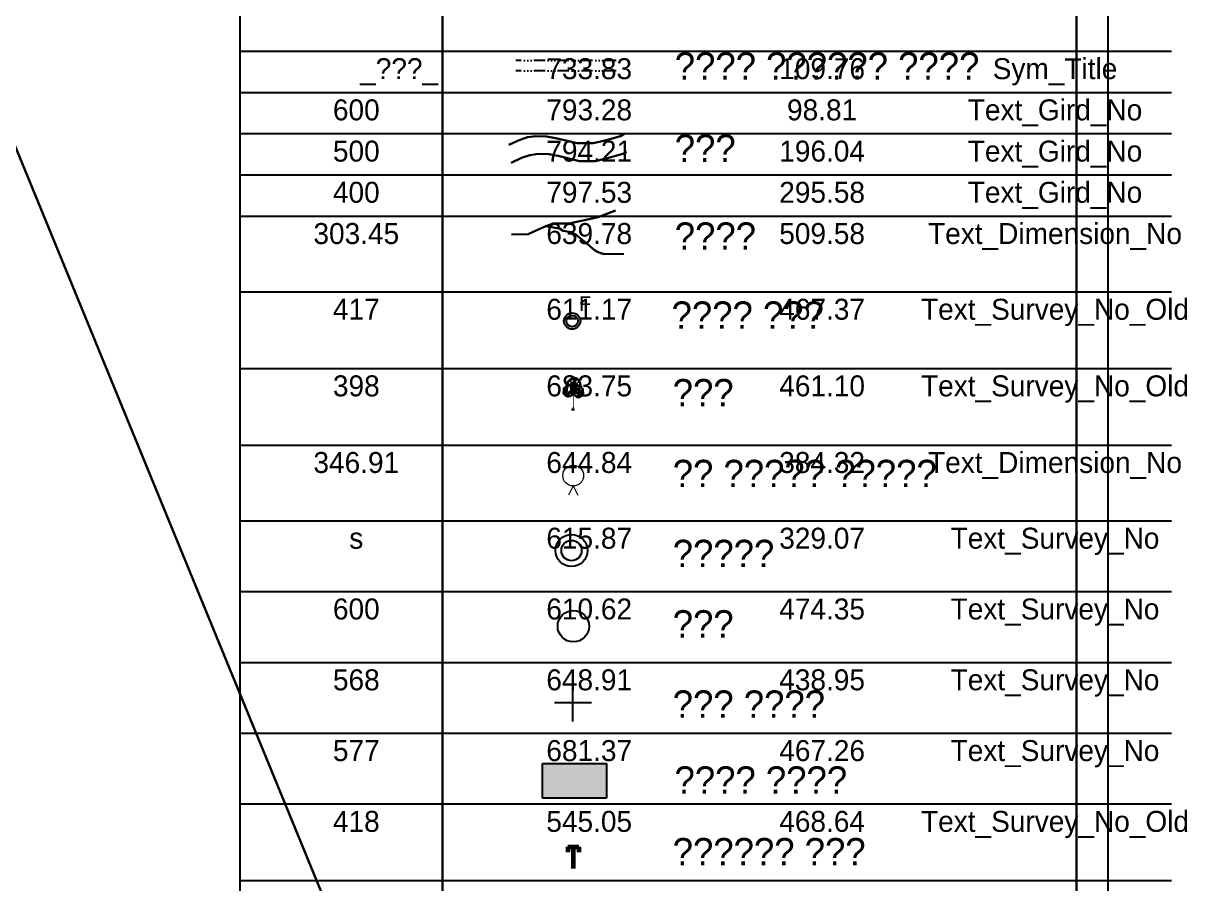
# Model space of a CAD drawing. Header units: millimetres. Extents: x -7906370 to 58235770, y -60992620 to 60.
# Drawn here: x 773 to 1027.1, y -2036.2 to -1851.8 of the extents above; entities that cross this region are included whole.
import ezdxf

# ---------------------------------------------------------------- set-up
doc = ezdxf.new("R2010")
doc.units = ezdxf.units.MM
doc.linetypes.add('ACAD_ISO14W100', pattern=[24, 12, -3, 0, -3, 0, -3, 0, -3])
for name, color, linetype in [('ACT_BEL_23', 7, 'Continuous'), ('Image', 7, 'Continuous'), ('Legend', 250, 'Continuous'), ('Sym_F', 250, 'Continuous'), ('Sym_Seemachinh', 250, 'Continuous'), ('Sym_Shivchinh', 250, 'Continuous'), ('Sym_STONE', 250, 'Continuous'), ('Sym_Tree', 92, 'Continuous')]:
    doc.layers.add(name, color=color, linetype=linetype)
doc.styles.get("Standard").update_dxf_attribs({"font": 'SakalBharati.ttf'})
picture_1 = doc.add_image_def('image3.jpg', size_in_pixel=(14448, 10842))
picture_2 = doc.add_image_def('image4.jpg', size_in_pixel=(14330, 10848))
picture_3 = doc.add_image_def('image6.jpg', size_in_pixel=(13892, 10901))

msp = doc.modelspace()

# ---------------------------------------------------------------- hatches: boundary and pattern name
at = {"layer": 'Sym_F'}
h = msp.add_hatch(color=256, dxfattribs=at)
h.paths.add_polyline_path([(889.01, -1915.57, 1), (892.54, -1915.57, 1)])
h.paths.add_polyline_path([(891.98, -1915.57, -1), (889.57, -1915.57, -1)], flags=16)
at = {"layer": 'Sym_Seemachinh'}
msp.add_hatch(color=256, dxfattribs=at).paths.add_polyline_path([(884.43, -2010.54), (884.44, -2017.97), (898.15, -2017.96), (898.14, -2010.53)])

# ---------------------------------------------------------------- linework, layer by layer
at = {"color": 5, "lineweight": 20}
for q in [(890.02, -1952.94), (892, -1952.94)]:
    msp.add_line((891.01, -1950.96), q, dxfattribs=at)
at = {"color": 7, "lineweight": 60}
for p, q in [((889.83, -2028.39), (892.2, -2028.39)), ((891.01, -2028.39), (891.01, -2033.03))]:
    msp.add_line(p, q, dxfattribs=at)
for points in [[(889.83, -2028.39), (889.83, -2029.53)], [(892.2, -2028.39), (892.2, -2029.56)]]:
    msp.add_lwpolyline(points, dxfattribs=at)
at = {"color": 5, "lineweight": 20}
msp.add_ellipse((891.01, -1948.73), major_axis=(2.23, 0), ratio=1, dxfattribs=at)
for major_axis in [(3.44, 0), (2.18, 0)]:
    msp.add_ellipse((890.64, -1964.82), major_axis=major_axis, ratio=1)
at = {"layer": 'ACT_BEL_23', "color": 0, "linetype": 'ByBlock', "lineweight": -2, "transparency": 33554687}
for p, q in [((819.44, -1124.41), (819.44, -2247.43)), ((819.44, -1857.66), (1019.44, -1857.66)), ((819.44, -1866.5), (1019.44, -1866.5)), ((819.44, -1875.35), (1019.44, -1875.35)), ((819.44, -1884.19), (1019.44, -1884.19)), ((819.44, -1893.04), (1019.44, -1893.04)), ((819.44, -1909.29), (1019.44, -1909.29)), ((819.44, -1925.73), (1019.44, -1925.73)), ((819.44, -1942.17), (1019.44, -1942.17)), ((819.44, -1958.42), (1019.44, -1958.42)), ((819.44, -1973.61), (1019.44, -1973.61)), ((819.44, -1988.81), (1019.44, -1988.81)), ((819.44, -2004), (1019.44, -2004)), ((819.44, -2019.19), (1019.44, -2019.19)), ((819.44, -2035.63), (1019.44, -2035.63))]:
    msp.add_line(p, q, dxfattribs=at)
at = {"layer": 'Legend'}
msp.add_lwpolyline([(-75.16, -1666.1), (1005.8, -1666.1), (1005.8, -2378.54), (-75.16, -2378.54)], close=True, dxfattribs=at)
at = {"layer": 'Legend', "lineweight": 30}
msp.add_lwpolyline([(884.81, -2371.76), (-68.38, -2371.76), (-68.38, -1672.88), (884.81, -1672.88), (999.02, -1672.88), (999.02, -1716.18), (999.02, -1751.45), (999.02, -1768.89), (999.02, -1776.28), (999.02, -1788.37), (999.02, -2234.67), (999.02, -2295.54), (999.02, -2336.44), (999.02, -2371.76)], close=True, dxfattribs=at)
for points in [[(862.91, -1672.88), (862.91, -1716.18), (862.91, -1751.45), (862.91, -1788.37), (862.91, -2234.67), (862.91, -2295.54), (862.91, -2336.44), (862.91, -2371.76)], [(877.76, -1896.97), (881.36, -1896.91), (883.23, -1896.07), (885.12, -1895.22), (886.67, -1894.65), (890.12, -1894.6), (896.38, -1893.3), (900.12, -1891.81)], [(885.12, -1895.22), (888.06, -1895.68), (888.82, -1896.21), (890.59, -1896.46), (891.79, -1897.2), (893.92, -1898.91), (895.56, -1900.36), (896.22, -1900.75), (897.16, -1901.09), (897.8, -1901.19), (901.89, -1901.16)]]:
    msp.add_lwpolyline(points, dxfattribs=at)
at = {"layer": 'Legend', "linetype": 'ACAD_ISO14W100', "ltscale": 0.2, "flags": 128}
for points in [[(900.26, -1859.67), (878.71, -1859.67)], [(900.26, -1861.86), (878.71, -1861.86)]]:
    msp.add_lwpolyline(points, dxfattribs=at)
at = {"layer": 'Legend', "color": 5, "lineweight": 30}
for points in [[(877.17, -1877.75), (879.43, -1876.72), (881.2, -1876.12), (883.02, -1875.89), (885.24, -1875.95), (887.29, -1876.3), (891.88, -1877.42), (893.91, -1877.42), (895.32, -1877.42), (897.54, -1876.86), (898.35, -1876.66), (901.19, -1875.87), (901.94, -1875.39)], [(877.67, -1881.58), (879.93, -1880.55), (881.69, -1879.95), (883.52, -1879.72), (885.74, -1879.78), (887.79, -1880.13), (892.38, -1881.25), (894.41, -1881.25), (895.82, -1881.25), (898.04, -1880.69), (898.85, -1880.49), (901.69, -1879.7), (902.43, -1879.22)]]:
    msp.add_lwpolyline(points, dxfattribs=at)
at = {"layer": 'Sym_F'}
for major_axis in [(1.76, 0), (1.21, 0)]:
    msp.add_ellipse((890.78, -1915.57), major_axis=major_axis, ratio=1, dxfattribs=at)
at = {"layer": 'Sym_Seemachinh'}
for p, q in [((884.43, -2010.54), (898.14, -2010.53)), ((884.44, -2017.97), (884.43, -2010.54)), ((898.14, -2010.53), (898.15, -2017.96)), ((898.15, -2017.96), (884.44, -2017.97))]:
    msp.add_line(p, q, dxfattribs=at)
at = {"layer": 'Sym_Shivchinh'}
for points in [[(890.94, -2001.48), (890.94, -1993.57)], [(894.9, -1997.52), (886.99, -1997.52)]]:
    msp.add_lwpolyline(points, dxfattribs=at)
at = {"layer": 'Sym_STONE'}
msp.add_ellipse((891.05, -1981.05), major_axis=(3.38, 0), ratio=1, dxfattribs=at)
at = {"layer": 'Sym_Tree'}
for p, q in [((891.24, -1927.78), (891.01, -1927.8)), ((890.65, -1934.54), (891.3, -1934.54))]:
    msp.add_line(p, q, dxfattribs=at)
at = {"layer": 'Sym_Tree', "color": 82, "const_width": 0.8}
for points in [[(890.69, -1931.24), (890.79, -1928.63)], [(890.78, -1931.25), (890.89, -1928.64)], [(891.13, -1930.86), (891.23, -1928.26)], [(891.46, -1931.3), (891.56, -1928.69)], [(890.04, -1930.63), (890.38, -1931.12)], [(890.55, -1930.75), (890.9, -1931.23)], [(892.37, -1930.86), (891.88, -1931.19)], [(891.99, -1930.66), (892.34, -1931.14)]]:
    msp.add_lwpolyline(points, dxfattribs=at)
at = {"layer": 'Sym_Tree', "color": 34}
msp.add_lwpolyline([(891.01, -1934.54, 0.48, 0.16, 0), (891.01, -1933.89, 0.16, 0.16, 0), (891.01, -1931.21, 0.16, 0.16, 0)], format="xyseb", dxfattribs=at)
at = {"layer": 'Sym_Tree', "color": 82}
msp.add_open_spline([(890.79, -1931.33), (890.64, -1931.49), (890.41, -1931.74), (889.97, -1931.84), (889.58, -1931.81), (889.24, -1931.48), (888.78, -1931.09), (888.99, -1930.49), (889, -1929.89), (889.68, -1929.55), (889.7, -1928.72), (890.22, -1928.2), (890.63, -1927.84), (890.91, -1927.81), (891.01, -1927.8)], degree=3, knots=[0, 0, 0, 0, 0.357151, 0.545743, 0.741494, 0.970117, 1.319935, 1.641608, 1.935314, 2.250626, 2.755061, 3.137005, 3.457298, 3.618487, 3.618487, 3.618487, 3.618487], dxfattribs=at)
at = {"layer": 'Sym_Tree', "color": 82, "start_tangent": (891.01224, -1934.539569), "end_tangent": (891.01224, -1934.539569)}
msp.add_spline([(891.24, -1931.33), (891.68, -1931.8), (891.99, -1931.92), (892.35, -1931.93), (892.71, -1931.72), (893.16, -1931.29), (893.17, -1930.71), (893.11, -1930.18), (892.75, -1929.74), (892.54, -1928.86), (892.18, -1928.27), (891.75, -1927.89), (891.24, -1927.78)], degree=3, dxfattribs=at)
at = {"layer": 'Sym_Tree', "color": 82}
for points in [[(890, -1928.4), (889.84, -1928.68), (889.76, -1928.96), (889.7, -1929.22)], [(890.12, -1928.8), (889.97, -1928.47), (889.84, -1928.68), (889.78, -1928.92)], [(891.02, -1927.8), (890.3, -1928.14), (890, -1928.4), (889.84, -1928.68)], [(889.91, -1928.71), (889.88, -1928.7), (890.16, -1928.31), (890.3, -1928.14)], [(890.06, -1929.08), (890.12, -1928.8), (890.12, -1928.8), (889.97, -1928.47)], [(890.1, -1928.41), (890.07, -1928.37), (889.99, -1928.51), (890.01, -1928.55)], [(889.99, -1928.51), (890.01, -1928.55), (890.04, -1928.45), (890.1, -1928.41)], [(890.16, -1928.31), (890.3, -1928.14), (890, -1928.4), (890.16, -1928.31)], [(890, -1928.4), (890.16, -1928.31), (890.1, -1928.41), (890.07, -1928.37)], [(890.12, -1928.8), (890.01, -1928.55), (890.08, -1928.41), (890.42, -1928.2)], [(890.01, -1928.55), (890.09, -1928.49), (890.86, -1928.84), (891.14, -1928.95)], [(890.09, -1928.49), (890.02, -1928.51), (890.01, -1928.55), (890.09, -1928.49)], [(890.09, -1928.49), (890.08, -1928.44), (890.09, -1928.49), (890.02, -1928.51)], [(890.04, -1928.45), (890.1, -1928.41), (891.02, -1927.8), (890.82, -1927.83)], [(890.34, -1928.25), (890.42, -1928.2), (890.09, -1928.49), (890.08, -1928.44)], [(890.08, -1928.41), (890.42, -1928.2), (890.44, -1928.66), (890.09, -1928.49)], [(890.44, -1928.66), (890.09, -1928.49), (890.1, -1928.58), (890.44, -1928.66)], [(890.1, -1928.58), (890.44, -1928.66), (890.42, -1928.2), (891.14, -1927.91)], [(890.38, -1928.18), (890.19, -1928.3), (890.1, -1928.41), (890.38, -1928.18)], [(890.14, -1928.45), (890.18, -1928.48), (890.34, -1928.25), (890.42, -1928.2)], [(890.41, -1928.2), (890.19, -1928.3), (890.14, -1928.45), (890.18, -1928.48)], [(890.42, -1928.2), (891.14, -1927.91), (890.41, -1928.2), (890.19, -1928.3)], [(890.3, -1928.14), (890.6, -1928), (890.38, -1928.18), (890.19, -1928.3)], [(890.6, -1928), (890.63, -1927.89), (890.46, -1928.01), (890.3, -1928.14)], [(890.6, -1928), (890.48, -1928.01), (890.3, -1928.14), (890.6, -1928)], [(890.46, -1928.01), (890.3, -1928.14), (890.6, -1928), (890.48, -1928.01)], [(890.42, -1928.2), (891.02, -1927.8), (891.22, -1927.8), (891.1, -1927.95)], [(891.47, -1927.8), (890.88, -1928.19), (890.42, -1928.2), (891.02, -1927.8)], [(891.02, -1927.8), (890.82, -1927.83), (890.63, -1927.89), (890.46, -1928.01)], [(890.63, -1927.89), (890.46, -1928.01), (890.74, -1927.87), (890.82, -1927.83)], [(890.78, -1927.86), (890.6, -1928), (890.61, -1927.94), (890.46, -1928.01)], [(890.78, -1927.86), (890.74, -1927.87), (890.46, -1928.01), (890.6, -1928)], [(890.46, -1928.01), (890.6, -1928), (890.72, -1927.89), (890.73, -1927.87)], [(890.61, -1927.94), (890.46, -1928.01), (890.6, -1928), (890.63, -1927.89)], [(891.64, -1928.68), (890.9, -1928.66), (890.58, -1928.8), (890.46, -1928.55)], [(890.55, -1928.41), (890.83, -1928.18), (891.47, -1927.8), (891.64, -1928.68)], [(890.87, -1928.25), (890.88, -1928.19), (890.55, -1928.41), (890.83, -1928.18)], [(890.71, -1927.89), (890.71, -1927.89), (890.78, -1927.86), (890.6, -1928)], [(890.62, -1927.9), (890.6, -1928), (890.73, -1927.87), (890.69, -1927.89)], [(890.72, -1927.89), (890.73, -1927.87), (890.62, -1927.9), (890.6, -1928)], [(890.62, -1927.9), (890.82, -1927.83), (890.78, -1927.86), (890.74, -1927.87)], [(890.74, -1927.87), (890.82, -1927.83), (890.62, -1927.9), (890.82, -1927.83)], [(890.73, -1927.87), (890.69, -1927.89), (890.71, -1927.89)], [(891.47, -1927.8), (891.64, -1928.68), (890.9, -1928.66), (890.87, -1928.2)], [(891.84, -1927.94), (891.66, -1927.85), (890.87, -1928.21), (890.88, -1928.25)], [(890.88, -1928.19), (890.88, -1928.19), (890.87, -1928.25), (890.88, -1928.19)], [(890.87, -1928.21), (890.88, -1928.25), (890.88, -1928.19)], [(890.9, -1928.66), (890.87, -1928.2), (891.64, -1928.68), (890.9, -1928.66)], [(891.02, -1927.8), (891.24, -1927.78), (891.47, -1927.8), (890.88, -1928.19)], [(891.22, -1927.8), (891.1, -1927.95), (890.95, -1927.99), (891.06, -1927.88)], [(891.1, -1927.95), (890.95, -1927.99), (890.97, -1927.93), (891.06, -1927.88)], [(890.95, -1927.99), (891.06, -1927.88), (891.1, -1927.95), (890.95, -1927.99)], [(890.96, -1927.99), (890.97, -1927.93), (891.06, -1927.88), (891.01, -1927.8)], [(891.06, -1927.88), (891.01, -1927.8), (891.22, -1927.8), (891.06, -1927.88)], [(891.22, -1927.8), (891.06, -1927.88), (891.24, -1927.78), (891.47, -1927.8)], [(891.23, -1929.31), (891.17, -1928.94), (891.19, -1928.66), (891.93, -1928.73)], [(891.47, -1927.8), (891.19, -1928.66), (891.93, -1928.73), (892.01, -1928.28)], [(892.3, -1928.52), (892.05, -1928.26), (891.47, -1927.8), (891.19, -1928.66)], [(891.93, -1928.73), (892.01, -1928.28), (891.19, -1928.66), (891.93, -1928.73)], [(891.19, -1928.66), (891.93, -1928.73), (892.23, -1928.91), (892.37, -1928.68)], [(891.19, -1928.66), (891.93, -1928.73), (891.9, -1929.11), (891.93, -1929.32)], [(892.37, -1928.68), (892.3, -1928.6), (891.49, -1928.85), (891.2, -1928.93)], [(891.4, -1927.95), (891.21, -1927.85), (891.25, -1927.89), (891.29, -1927.9)], [(891.29, -1927.9), (891.21, -1927.85), (891.4, -1927.95), (891.21, -1927.85)], [(891.24, -1927.78), (891.47, -1927.8), (891.74, -1927.9), (891.66, -1927.85)], [(891.29, -1927.91), (891.33, -1927.93), (891.31, -1927.93)], [(892.01, -1928.28), (891.33, -1927.89), (892.02, -1928.28), (892.23, -1928.4)], [(892.28, -1928.69), (891.93, -1928.73), (892.01, -1928.28), (891.33, -1927.89)], [(891.47, -1927.8), (891.66, -1927.85), (891.84, -1927.94), (892, -1928.08)], [(892.36, -1928.57), (892.3, -1928.52), (891.47, -1927.8), (891.66, -1927.85)], [(891.47, -1927.8), (892.13, -1928.23), (892.4, -1928.53), (892.52, -1928.83)], [(891.84, -1927.94), (892, -1928.08), (891.74, -1927.9), (891.66, -1927.85)], [(891.7, -1927.89), (891.86, -1928.06), (891.86, -1927.99), (892, -1928.08)], [(891.76, -1927.93), (891.76, -1927.93), (891.7, -1927.89), (891.86, -1928.06)], [(891.7, -1927.89), (891.74, -1927.9), (892, -1928.08), (891.86, -1928.06)], [(891.85, -1927.95), (891.86, -1928.06), (891.75, -1927.91), (891.78, -1927.93)], [(891.76, -1927.92), (891.75, -1927.91), (891.85, -1927.95), (891.86, -1928.06)], [(892, -1928.08), (891.86, -1928.06), (891.76, -1927.92), (891.75, -1927.91)], [(891.86, -1928.06), (891.84, -1927.94), (892, -1928.08), (892.13, -1928.23)], [(891.86, -1927.99), (892, -1928.08), (891.86, -1928.06), (891.84, -1927.94)], [(892.13, -1928.23), (891.86, -1928.06), (892.05, -1928.26), (892.23, -1928.4)], [(891.86, -1928.06), (891.97, -1928.07), (892.13, -1928.23), (891.86, -1928.06)], [(892, -1928.08), (892.13, -1928.23), (891.86, -1928.06), (891.97, -1928.07)], [(892.32, -1928.52), (892.01, -1928.28), (891.93, -1928.73), (892.3, -1928.6)], [(891.93, -1928.73), (892.3, -1928.6), (892.28, -1928.69), (891.93, -1928.73)], [(892.08, -1928.33), (892.01, -1928.28), (892.3, -1928.6), (892.31, -1928.55)], [(892.26, -1928.55), (892.21, -1928.58), (892.08, -1928.33), (892.01, -1928.28)], [(892.23, -1928.91), (892.37, -1928.68), (892.32, -1928.52), (892.01, -1928.28)], [(892.02, -1928.28), (892.23, -1928.4), (892.26, -1928.55), (892.21, -1928.58)], [(892.05, -1928.26), (892.23, -1928.4), (892.3, -1928.52), (892.05, -1928.26)], [(892.25, -1928.42), (892.13, -1928.23), (892.4, -1928.53), (892.25, -1928.42)], [(892.45, -1928.84), (892.48, -1928.84), (892.25, -1928.42), (892.13, -1928.23)], [(892.23, -1928.91), (892.42, -1928.6), (892.52, -1928.83), (892.55, -1929.07)], [(892.25, -1929.2), (892.23, -1928.91), (892.23, -1928.91), (892.42, -1928.6)], [(892.4, -1928.53), (892.25, -1928.42), (892.3, -1928.52), (892.34, -1928.49)], [(892.3, -1928.52), (892.34, -1928.49), (892.4, -1928.64), (892.37, -1928.68)], [(892.4, -1928.64), (892.37, -1928.68), (892.36, -1928.57), (892.3, -1928.52)], [(892.3, -1928.6), (892.31, -1928.55), (892.3, -1928.6), (892.36, -1928.63)], [(892.3, -1928.6), (892.36, -1928.63), (892.37, -1928.68), (892.3, -1928.6)], [(892.4, -1928.53), (892.52, -1928.83), (892.56, -1929.12), (892.59, -1929.38)], [(889.14, -1930.1), (888.98, -1930.3), (888.88, -1930.9), (889.71, -1930.97)], [(888.95, -1930.71), (888.88, -1930.9), (888.98, -1930.3), (888.91, -1930.71)], [(888.95, -1930.71), (888.95, -1930.71), (888.95, -1930.71), (888.88, -1930.9)], [(888.92, -1931.1), (888.88, -1930.9), (888.91, -1931.08), (888.97, -1931.14)], [(889.05, -1931.3), (888.91, -1931.09), (888.92, -1931.1), (888.88, -1930.9)], [(888.88, -1930.9), (889.36, -1931.48), (889.36, -1931.48), (888.91, -1931.09)], [(889.36, -1931.48), (889.31, -1931.5), (888.88, -1930.9), (889.36, -1931.48)], [(888.88, -1930.9), (889.52, -1931.63), (889.51, -1931.67), (889.31, -1931.5)], [(889.01, -1931.27), (888.91, -1931.09), (888.88, -1930.9), (889.52, -1931.63)], [(888.88, -1930.9), (889.71, -1930.97), (889.68, -1931.8), (889.5, -1931.71)], [(888.98, -1930.3), (888.91, -1930.71), (889.06, -1930.37), (889.06, -1930.35)], [(888.91, -1931.08), (888.97, -1931.14), (888.98, -1930.3), (889.06, -1930.37)], [(889.36, -1931.48), (888.91, -1931.09), (889.05, -1931.3), (888.91, -1931.09)], [(889.68, -1931.8), (889.5, -1931.71), (889.01, -1931.27), (888.91, -1931.09)], [(888.98, -1930.3), (889.06, -1930.37), (888.95, -1930.71)], [(889.1, -1929.92), (889.04, -1930.05), (889, -1930.2), (888.98, -1930.3)], [(889.28, -1929.93), (889.3, -1930.53), (888.98, -1930.29), (889.3, -1930.53)], [(888.98, -1930.29), (889.3, -1930.53), (889.47, -1930.1), (889.36, -1930.02)], [(889, -1930.2), (888.98, -1930.3), (889.16, -1930.38), (889.36, -1930.02)], [(889.1, -1930.13), (889.1, -1930.13), (889.14, -1930.1), (888.98, -1930.3)], [(889, -1930.21), (889.09, -1930.1), (889.09, -1930.1)], [(889.04, -1930.16), (889.01, -1930.18), (889, -1930.21), (889.09, -1930.1)], [(889.07, -1930.15), (889.06, -1930.03), (889.04, -1930.16), (889.01, -1930.18)], [(889.1, -1930.13), (889.01, -1930.18), (889.07, -1930.15), (889.06, -1930.03)], [(889.03, -1930.23), (889.03, -1930.23), (889.1, -1930.13), (889.01, -1930.18)], [(889.26, -1929.96), (889.17, -1929.94), (889.06, -1930.03), (889.03, -1930.23)], [(889.06, -1930.03), (889.03, -1930.23), (889.12, -1930.11), (889.14, -1930)], [(889.12, -1930.18), (889.12, -1930.11), (889.03, -1930.23)], [(889.34, -1929.85), (889.27, -1929.86), (889.1, -1929.92), (889.04, -1930.05)], [(889.09, -1930.4), (889.13, -1930.34), (889.05, -1931.3), (889.19, -1931.38)], [(889.06, -1930.03), (889.1, -1929.92), (889.12, -1930.18), (889.12, -1930.11)], [(889.14, -1930), (889.17, -1929.94), (889.06, -1930.03), (889.1, -1929.92)], [(889.08, -1930.29), (889.46, -1930.2), (889.1, -1930.24), (889.06, -1930.37)], [(889.1, -1930.24), (889.06, -1930.37), (889.09, -1930.56), (889.17, -1930.43)], [(889.06, -1930.37), (889.06, -1930.35), (889.71, -1930.97), (889.55, -1930.82)], [(889.17, -1930.43), (889.18, -1930.48), (889.08, -1930.29), (889.46, -1930.2)], [(889.09, -1930.1), (889.09, -1930.1), (889.1, -1930.13)], [(889.09, -1930.56), (889.17, -1930.43), (889.09, -1930.4), (889.13, -1930.34)], [(889.11, -1929.92), (889.17, -1929.86), (889.21, -1929.82), (889.28, -1929.76)], [(889.21, -1929.95), (889.78, -1929.76), (889.11, -1929.92), (889.17, -1929.86)], [(889.26, -1929.99), (889.12, -1930.11), (889.33, -1929.96), (889.28, -1929.93)], [(889.12, -1930.11), (889.14, -1930), (889.26, -1929.96)], [(889.16, -1930.38), (889.36, -1930.02), (889.26, -1929.99), (889.12, -1930.11)], [(889.26, -1929.96), (889.26, -1929.96), (889.14, -1930), (889.17, -1929.94)], [(889.23, -1930.74), (889.16, -1930.38), (889.55, -1930.82), (889.29, -1930.57)], [(889.3, -1930.53), (889.3, -1930.53), (889.23, -1930.74), (889.16, -1930.38)], [(889.28, -1929.76), (889.21, -1929.82), (889.17, -1929.86), (889.25, -1929.84)], [(889.17, -1929.86), (889.25, -1929.84), (889.27, -1929.86), (889.34, -1929.85)], [(889.3, -1929.95), (889.36, -1929.9), (889.26, -1929.96), (889.17, -1929.94)], [(889.32, -1930.55), (889.18, -1930.48), (889.17, -1930.43), (889.18, -1930.48)], [(889.29, -1930.57), (889.37, -1930.6), (889.32, -1930.55), (889.18, -1930.48)], [(889.34, -1929.71), (889.36, -1929.82), (889.27, -1929.86), (889.21, -1929.82)], [(889.21, -1929.82), (889.28, -1929.76), (889.34, -1929.71), (889.36, -1929.82)], [(889.21, -1929.82), (889.28, -1929.82), (889.28, -1929.76), (889.21, -1929.82)], [(889.27, -1929.86), (889.21, -1929.82), (889.28, -1929.76), (889.29, -1929.82)], [(889.33, -1929.96), (889.28, -1929.93), (889.21, -1929.95), (889.78, -1929.76)], [(889.28, -1929.82), (889.28, -1929.82), (889.21, -1929.82), (889.28, -1929.82)], [(889.31, -1929.78), (889.25, -1929.84), (889.46, -1929.61)], [(889.36, -1929.82), (889.28, -1929.82), (889.31, -1929.78), (889.25, -1929.84)], [(889.27, -1929.86), (889.34, -1929.85), (889.36, -1929.82), (889.28, -1929.82)], [(889.34, -1929.85), (889.34, -1929.85), (889.34, -1929.85), (889.27, -1929.86)], [(889.28, -1929.76), (889.31, -1929.78), (889.28, -1929.82)], [(889.28, -1929.76), (889.29, -1929.82), (889.28, -1929.76), (889.31, -1929.78)], [(889.28, -1929.93), (889.37, -1929.9), (889.36, -1930), (889.29, -1929.96)], [(889.37, -1929.9), (889.37, -1930.01), (889.28, -1929.93), (889.37, -1929.9)], [(889.47, -1930.1), (889.37, -1929.9), (889.28, -1929.93), (889.3, -1930.53)], [(889.36, -1930), (889.29, -1929.96), (889.36, -1930), (889.37, -1929.91)], [(889.43, -1930.19), (889.29, -1930.14), (889.43, -1930.19), (889.3, -1930.53)], [(889.43, -1930.19), (889.34, -1930.15), (889.43, -1930.19), (889.29, -1930.14)], [(889.61, -1930.39), (889.39, -1930.61), (889.29, -1930.57), (889.37, -1930.6)], [(889.55, -1930.82), (889.29, -1930.57), (889.3, -1930.53), (889.56, -1930.69)], [(889.96, -1929.67), (889.84, -1930.87), (889.3, -1930.53), (889.58, -1929.95)], [(889.84, -1930.87), (889.3, -1930.53), (889.34, -1929.85), (889.59, -1929.8)], [(889.36, -1930), (889.37, -1929.91), (889.3, -1929.95), (889.36, -1929.9)], [(889.3, -1930.53), (889.58, -1929.95), (889.54, -1930.77), (889.54, -1931.09)], [(889.43, -1930.19), (889.3, -1930.53), (889.36, -1930.02), (889.47, -1930.1)], [(889.47, -1930.1), (889.53, -1930.23), (889.3, -1930.53), (889.46, -1930.2)], [(889.3, -1930.53), (889.46, -1930.2), (889.43, -1930.19), (889.34, -1930.15)], [(889.3, -1930.53), (889.3, -1930.53), (889.61, -1930.39), (889.39, -1930.61)], [(889.82, -1930.39), (889.3, -1930.53), (889.3, -1930.53)], [(889.71, -1930.97), (889.55, -1930.82), (889.82, -1930.39), (889.3, -1930.53)], [(889.3, -1930.53), (889.46, -1930.51), (889.3, -1930.53)], [(889.3, -1930.53), (889.56, -1930.69), (889.3, -1930.53), (889.46, -1930.51)], [(889.84, -1930.87), (889.54, -1930.77), (889.84, -1930.87), (889.3, -1930.53)], [(889.34, -1929.85), (889.34, -1929.74), (889.41, -1929.82), (889.6, -1929.52)], [(889.46, -1929.61), (889.6, -1929.52), (889.34, -1929.85), (889.34, -1929.74)], [(889.34, -1929.71), (889.34, -1929.74), (889.46, -1929.61), (889.6, -1929.52)], [(889.6, -1929.67), (889.6, -1929.52), (889.34, -1929.85)], [(889.46, -1929.61), (889.46, -1929.61), (889.34, -1929.71), (889.34, -1929.74)], [(889.34, -1929.85), (889.59, -1929.8), (889.76, -1929.65), (889.59, -1929.8)], [(889.34, -1929.85), (889.34, -1929.85), (889.34, -1929.85)], [(889.34, -1929.85), (889.34, -1929.85), (889.34, -1929.85)], [(889.47, -1930.1), (889.36, -1930.02), (889.47, -1930.1), (889.34, -1930.15)], [(889.47, -1930.1), (889.34, -1930.15), (889.47, -1930.1), (889.53, -1930.23)], [(889.36, -1930.02), (889.41, -1929.98), (889.37, -1929.9), (889.37, -1930.01)], [(889.36, -1930.02), (889.47, -1930.1), (889.36, -1930.02), (889.41, -1929.98)], [(889.57, -1929.83), (889.58, -1929.95), (889.47, -1930.1), (889.37, -1929.9)], [(889.41, -1929.82), (889.6, -1929.52), (889.6, -1929.67), (889.72, -1929.67)], [(889.41, -1929.82), (889.6, -1929.73), (889.6, -1929.67), (889.43, -1929.79)], [(889.6, -1929.72), (889.6, -1929.67), (889.41, -1929.82), (889.6, -1929.73)], [(889.6, -1929.67), (889.43, -1929.79), (889.6, -1929.73), (889.6, -1929.67)], [(889.46, -1929.61), (889.6, -1929.52), (889.7, -1929.22), (889.67, -1929.22)], [(889.59, -1929.42), (889.59, -1929.42), (889.46, -1929.61), (889.6, -1929.52)], [(889.58, -1929.95), (889.57, -1929.83), (889.49, -1930.14), (889.47, -1930.1)], [(889.49, -1930.14), (889.47, -1930.1), (889.63, -1930.1), (889.58, -1930.17)], [(889.53, -1930.23), (889.58, -1930.17), (889.58, -1929.95), (889.57, -1929.83)], [(889.57, -1930.31), (889.66, -1930.36), (889.53, -1930.23), (889.58, -1930.17)], [(889.84, -1930.87), (889.53, -1931.59), (890.31, -1931.43), (889.87, -1931.8)], [(890.48, -1931.63), (890.79, -1931.33), (889.84, -1930.87), (889.53, -1931.59)], [(889.54, -1931.09), (889.82, -1931.11), (889.84, -1930.87), (889.54, -1930.77)], [(889.54, -1930.77), (889.54, -1931.09), (889.54, -1931.09), (889.82, -1931.11)], [(889.57, -1929.83), (889.68, -1929.84), (889.57, -1929.83), (889.58, -1929.95)], [(889.58, -1929.95), (889.57, -1929.83), (889.57, -1929.83), (889.68, -1929.84)], [(889.63, -1930.1), (889.58, -1929.95), (889.58, -1929.95), (889.57, -1929.83)], [(889.71, -1930.16), (889.58, -1930.17), (889.57, -1930.31), (889.66, -1930.36)], [(889.61, -1930.39), (889.57, -1930.31), (889.58, -1930.17), (889.66, -1930.36)], [(889.84, -1930.87), (889.68, -1930.88), (889.61, -1930.39), (889.57, -1930.31)], [(889.96, -1929.67), (889.76, -1929.65), (889.63, -1930.1), (889.58, -1929.95)], [(889.76, -1929.65), (889.59, -1929.8), (889.58, -1929.95), (889.59, -1929.8)], [(889.58, -1929.95), (889.59, -1929.8), (889.6, -1929.67)], [(889.63, -1930.1), (889.58, -1930.17), (889.84, -1930.87), (889.68, -1930.88)], [(889.58, -1930.17), (889.66, -1930.36), (889.71, -1930.16), (889.58, -1930.17)], [(889.58, -1930.17), (889.66, -1930.36), (889.58, -1930.17), (889.66, -1930.36)], [(889.91, -1929.02), (889.7, -1929.22), (889.76, -1929.65), (889.6, -1929.67)], [(889.6, -1929.73), (889.6, -1929.67), (889.63, -1929.56), (889.6, -1929.52)], [(889.6, -1929.67), (889.6, -1929.67), (889.6, -1929.67), (889.6, -1929.52)], [(889.76, -1929.65), (889.6, -1929.67), (890.04, -1929.69), (890.52, -1929.69)], [(889.6, -1929.67), (889.72, -1929.67), (889.6, -1929.72), (889.6, -1929.67)], [(889.6, -1929.67), (889.6, -1929.67), (889.6, -1929.67)], [(889.61, -1929.49), (889.63, -1929.56), (889.7, -1929.22), (889.75, -1929.4)], [(889.7, -1929.22), (889.67, -1929.22), (889.64, -1929.32), (889.61, -1929.37)], [(889.64, -1929.32), (889.61, -1929.37), (889.61, -1929.49), (889.63, -1929.56)], [(889.62, -1929.44), (889.63, -1929.56), (889.79, -1928.97), (889.81, -1928.91)], [(889.64, -1929.32), (889.7, -1929.22), (889.62, -1929.44), (889.63, -1929.56)], [(889.7, -1929.22), (889.75, -1929.4), (889.64, -1929.32), (889.7, -1929.22)], [(889.73, -1929.05), (889.67, -1929.22), (889.91, -1928.71), (889.88, -1928.7)], [(889.78, -1928.83), (889.73, -1928.98), (889.73, -1929.05), (889.67, -1929.22)], [(889.76, -1928.96), (889.78, -1928.92), (889.67, -1929.22), (889.69, -1929.22)], [(889.72, -1929.14), (889.67, -1929.22), (889.73, -1928.98), (889.79, -1928.97)], [(889.71, -1929.17), (889.74, -1929.07), (889.72, -1929.14), (889.67, -1929.22)], [(889.67, -1929.22), (889.69, -1929.22), (889.72, -1929.16), (889.72, -1929.14)], [(890.12, -1928.8), (889.88, -1928.7), (889.91, -1929.02), (889.7, -1929.22)], [(889.76, -1928.96), (889.7, -1929.22), (890.06, -1929.08), (890.12, -1928.8)], [(889.75, -1928.99), (889.78, -1928.83), (889.71, -1929.17), (889.74, -1929.07)], [(889.72, -1929.16), (889.72, -1929.14), (889.74, -1929.07), (889.78, -1928.92)], [(889.73, -1928.98), (889.79, -1928.97), (889.78, -1928.83), (889.73, -1928.98)], [(889.78, -1928.82), (889.84, -1928.68), (889.75, -1928.99), (889.78, -1928.83)], [(889.79, -1928.97), (889.81, -1928.91), (889.76, -1928.96), (889.78, -1928.92)], [(889.91, -1929.02), (890.15, -1929.39), (890.29, -1929.6), (889.76, -1929.65)], [(889.76, -1929.65), (890.29, -1929.6), (889.91, -1929.02), (890.15, -1929.39)], [(890.36, -1929.24), (890.29, -1929.6), (889.76, -1929.65), (890.29, -1929.6)], [(890.29, -1929.6), (889.76, -1929.65), (890.04, -1929.69)], [(889.96, -1929.67), (890.23, -1929.84), (889.96, -1929.67), (889.76, -1929.65)], [(889.84, -1928.68), (889.82, -1928.76), (889.78, -1928.82), (889.84, -1928.68)], [(889.78, -1928.92), (889.82, -1928.76), (889.84, -1928.68), (889.82, -1928.76)], [(889.84, -1928.68), (889.78, -1928.92), (889.91, -1929.02), (890.12, -1928.8)], [(889.78, -1928.82), (889.78, -1928.82), (889.78, -1928.92), (889.82, -1928.76)], [(889.91, -1929.02), (890.12, -1928.8), (890.12, -1928.8), (889.88, -1928.7)], [(890.36, -1929.24), (889.91, -1929.02), (890.36, -1929.24), (890.29, -1929.6)], [(890.42, -1929.04), (890.79, -1929.04), (890.36, -1929.24), (889.91, -1929.02)], [(890.23, -1929.84), (890.27, -1929.69), (889.96, -1929.67), (890.23, -1929.84)], [(890.04, -1929.69), (890.52, -1929.69), (891.07, -1929.32), (891.17, -1928.96)], [(890.04, -1929.69), (890.04, -1929.69), (890.23, -1929.84), (890.27, -1929.69)], [(891.62, -1930.43), (890.54, -1930.47), (890.41, -1929.67), (890.3, -1930.87)], [(890.42, -1929.04), (890.36, -1929.24), (890.36, -1929.24), (890.42, -1929.04)], [(890.86, -1928.84), (891.14, -1928.95), (890.42, -1929.04), (890.79, -1929.04)], [(890.82, -1929.24), (890.88, -1929.04), (891.62, -1930.43), (890.54, -1930.47)], [(891.64, -1928.68), (890.9, -1928.66), (890.88, -1929.04), (890.82, -1929.24)], [(891.52, -1929.32), (891.62, -1928.96), (891.64, -1928.68), (890.9, -1928.66)], [(891.93, -1929.32), (891.9, -1929.11), (890.99, -1930.38), (892.05, -1930.56)], [(890.99, -1930.38), (892.05, -1930.56), (892.28, -1929.79), (892.24, -1930.99)], [(892.19, -1929.79), (891.72, -1929.73), (891.23, -1929.31), (891.17, -1928.94)], [(891.49, -1928.85), (891.2, -1928.93), (891.9, -1929.11), (891.54, -1929.06)], [(891.52, -1931.67), (891.24, -1931.33), (892.24, -1930.99), (892.45, -1931.75)], [(891.74, -1929.79), (891.74, -1929.79), (891.53, -1929.93), (891.52, -1929.77)], [(891.9, -1929.11), (891.54, -1929.06), (891.93, -1929.32), (892.41, -1929.15)], [(892.24, -1930.99), (892.45, -1931.75), (891.71, -1931.49), (892.1, -1931.91)], [(892.48, -1929.79), (892.63, -1929.83), (892.19, -1929.79), (891.72, -1929.73)], [(891.9, -1929.11), (891.93, -1929.32), (891.93, -1929.32), (891.9, -1929.11)], [(891.93, -1929.32), (892.41, -1929.15), (891.93, -1929.32), (891.96, -1929.68)], [(891.93, -1929.32), (891.96, -1929.68), (892.48, -1929.79), (891.96, -1929.68)], [(892.41, -1929.15), (892.13, -1929.48), (891.96, -1929.68), (892.48, -1929.79)], [(892.48, -1929.79), (891.96, -1929.68), (892.41, -1929.15), (892.13, -1929.48)], [(891.96, -1929.68), (892.48, -1929.79), (892.19, -1929.79)], [(891.99, -1929.93), (891.97, -1929.77), (892.28, -1929.79), (891.99, -1929.93)], [(892.28, -1929.79), (891.99, -1929.93), (892.28, -1929.79), (892.48, -1929.79)], [(892.07, -1928.83), (892.08, -1928.91), (892.11, -1928.97), (892.07, -1928.83)], [(892.52, -1928.83), (892.55, -1929.07), (892.41, -1929.15), (892.23, -1928.91)], [(892.23, -1928.91), (892.48, -1928.84), (892.41, -1929.15), (892.59, -1929.38)], [(892.41, -1929.15), (892.23, -1928.91), (892.23, -1928.91), (892.48, -1928.84)], [(892.56, -1929.12), (892.59, -1929.38), (892.25, -1929.2), (892.23, -1928.91)], [(892.51, -1931.25), (892.23, -1931.23), (892.24, -1930.99), (892.55, -1930.93)], [(892.55, -1930.93), (892.51, -1931.25), (892.51, -1931.25), (892.23, -1931.23)], [(892.28, -1929.79), (892.24, -1930.99), (892.82, -1930.72), (892.62, -1930.11)], [(892.24, -1930.99), (892.82, -1930.72), (892.87, -1930.05), (892.63, -1929.97)], [(892.55, -1930.26), (892.6, -1930.34), (892.24, -1930.99), (892.4, -1931.03)], [(892.24, -1930.99), (892.4, -1931.03), (892.54, -1930.55), (892.58, -1930.47)], [(892.24, -1930.99), (892.55, -1930.93), (892.24, -1930.99), (892.82, -1930.72)], [(892.28, -1929.79), (892.48, -1929.79), (892.55, -1930.26), (892.62, -1930.11)], [(893.19, -1931.14), (892.36, -1931.11), (892.29, -1931.94), (892.47, -1931.87)], [(892.32, -1930.52), (892.82, -1930.72), (892.82, -1930.72)], [(892.36, -1931.11), (892.54, -1930.99), (892.32, -1930.52), (892.82, -1930.72)], [(893.03, -1930.32), (893.17, -1930.54), (893.19, -1931.14), (892.36, -1931.11)], [(893.09, -1930.6), (893.08, -1930.58), (892.36, -1931.11), (892.54, -1930.99)], [(892.41, -1929.15), (892.59, -1929.38), (892.48, -1929.79), (892.63, -1929.83)], [(892.99, -1930.17), (892.44, -1929.9), (893.09, -1930.14), (893.04, -1930.08)], [(892.87, -1930.16), (892.92, -1930.13), (892.99, -1930.17), (892.44, -1929.9)], [(892.59, -1929.21), (892.63, -1929.39), (892.45, -1928.84), (892.48, -1928.84)], [(892.46, -1930.31), (892.6, -1930.34), (892.58, -1930.47), (892.49, -1930.52)], [(892.6, -1930.34), (892.49, -1930.52), (892.46, -1930.31), (892.6, -1930.34)], [(893.19, -1931.14), (892.46, -1931.79), (892.47, -1931.83), (892.69, -1931.69)], [(893.01, -1931.5), (893.14, -1931.33), (893.19, -1931.14), (892.46, -1931.79)], [(892.48, -1929.79), (892.63, -1929.97), (892.62, -1930.11), (892.63, -1929.97)], [(892.87, -1930.05), (892.63, -1929.97), (892.48, -1929.79), (892.63, -1929.97)], [(892.58, -1930.47), (892.49, -1930.52), (892.63, -1930.4), (892.6, -1930.34)], [(892.6, -1930.34), (892.49, -1930.52), (892.6, -1930.34), (892.49, -1930.52)], [(892.54, -1930.55), (892.58, -1930.47), (892.6, -1930.34), (892.49, -1930.52)], [(892.82, -1930.72), (892.62, -1930.11), (892.55, -1930.93), (892.51, -1931.25)], [(892.56, -1928.97), (892.52, -1928.83), (892.57, -1929.15), (892.56, -1928.98)], [(892.55, -1929.07), (892.54, -1928.91), (892.52, -1928.83), (892.54, -1928.91)], [(892.59, -1929.38), (892.52, -1929.55), (892.64, -1929.48), (892.59, -1929.38)], [(892.65, -1929.65), (892.62, -1929.72), (892.59, -1929.38), (892.52, -1929.55)], [(892.81, -1930.01), (892.66, -1929.69), (892.63, -1929.83), (892.52, -1929.82)], [(892.63, -1929.83), (892.52, -1929.82), (892.63, -1929.89), (892.63, -1929.83)], [(892.54, -1929.12), (892.53, -1929.06), (892.56, -1929.12), (892.55, -1929.07)], [(892.65, -1929.6), (892.62, -1929.72), (892.54, -1929.12), (892.53, -1929.06)], [(892.56, -1928.97), (892.56, -1928.97), (892.55, -1929.07), (892.54, -1928.91)], [(892.59, -1929.13), (892.54, -1929.12), (892.56, -1928.98), (892.59, -1929.13)], [(892.58, -1929.3), (892.63, -1929.39), (892.59, -1929.13), (892.54, -1929.12)], [(892.64, -1930), (892.54, -1929.99), (892.64, -1930), (892.62, -1930.11)], [(892.62, -1930.11), (892.64, -1930), (892.64, -1930), (892.54, -1929.99)], [(892.54, -1930.55), (892.73, -1930.8), (892.83, -1930.76), (892.75, -1930.79)], [(892.82, -1930.72), (892.82, -1930.72), (892.54, -1930.55), (892.73, -1930.8)], [(892.87, -1930.95), (892.98, -1930.6), (892.54, -1930.99), (892.83, -1930.76)], [(892.54, -1930.99), (892.83, -1930.76), (892.82, -1930.72), (892.55, -1930.85)], [(892.58, -1929.32), (892.58, -1929.3), (892.57, -1929.23), (892.55, -1929.07)], [(892.56, -1929.12), (892.55, -1929.07), (892.63, -1929.39), (892.6, -1929.38)], [(892.55, -1930.26), (892.62, -1930.11), (892.62, -1930.11), (892.64, -1930)], [(892.69, -1930.32), (892.71, -1930.28), (892.55, -1930.26), (892.6, -1930.34)], [(892.82, -1930.72), (892.55, -1930.85), (892.82, -1930.72), (892.66, -1930.69)], [(892.56, -1928.98), (892.59, -1929.13), (892.59, -1929.21), (892.63, -1929.39)], [(892.57, -1929.15), (892.56, -1928.98), (892.59, -1929.33), (892.57, -1929.23)], [(892.59, -1929.33), (892.57, -1929.23), (892.58, -1929.3), (892.63, -1929.39)], [(892.63, -1929.39), (892.6, -1929.38), (892.58, -1929.32), (892.58, -1929.3)], [(892.64, -1929.48), (892.59, -1929.38), (892.65, -1929.6), (892.62, -1929.72)], [(892.59, -1929.38), (892.63, -1929.39), (892.64, -1929.48), (892.66, -1929.53)], [(892.78, -1929.79), (892.66, -1929.69), (892.59, -1929.38), (892.63, -1929.39)], [(892.63, -1930.4), (892.6, -1930.34), (892.62, -1930.11), (892.64, -1930)], [(892.64, -1929.48), (892.66, -1929.53), (892.65, -1929.65), (892.62, -1929.72)], [(892.63, -1929.89), (892.63, -1929.83), (892.62, -1929.72), (892.66, -1929.69)], [(892.62, -1930.11), (892.63, -1929.97), (892.63, -1929.83)], [(892.64, -1930), (892.62, -1930.11), (892.71, -1930.28), (892.83, -1930.09)], [(892.62, -1930.11), (892.64, -1930), (892.69, -1930.32), (892.71, -1930.28)], [(892.63, -1929.83), (892.66, -1929.69), (892.87, -1930.05)], [(892.63, -1929.83), (892.63, -1929.83), (892.63, -1929.83), (892.66, -1929.69)], [(892.63, -1929.83), (892.79, -1929.98), (892.63, -1929.89), (892.63, -1929.83)], [(892.81, -1930.01), (892.63, -1929.89), (892.63, -1929.83), (892.79, -1929.98)], [(892.63, -1929.89), (892.63, -1929.83), (892.81, -1930.01), (892.63, -1929.89)], [(892.63, -1929.83), (892.63, -1929.83), (892.63, -1929.83)], [(892.71, -1930.28), (892.63, -1930.4), (892.82, -1930.72), (892.71, -1930.38)], [(892.71, -1930.28), (892.83, -1930.35), (892.71, -1930.28), (892.63, -1930.4)], [(893.19, -1931.14), (892.64, -1931.67), (892.64, -1931.67), (893.14, -1931.33)], [(892.64, -1931.67), (892.69, -1931.69), (893.19, -1931.14), (892.64, -1931.67)], [(892.68, -1929.59), (892.68, -1929.59), (892.78, -1929.79), (892.66, -1929.69)], [(892.87, -1930.05), (892.88, -1929.94), (892.81, -1930.01), (892.66, -1929.69)], [(892.78, -1929.79), (892.66, -1929.69), (892.87, -1930.05), (892.88, -1929.94)], [(892.89, -1929.91), (892.88, -1929.94), (892.78, -1929.79), (892.66, -1929.69)], [(892.82, -1930.72), (892.66, -1930.69), (892.82, -1930.72)], [(892.71, -1930.28), (892.83, -1930.09), (892.92, -1930.13), (892.82, -1930.72)], [(892.83, -1930.21), (892.71, -1930.28), (892.83, -1930.21), (892.79, -1930.17)], [(892.73, -1930.37), (892.82, -1930.72), (892.83, -1930.21), (892.71, -1930.28)], [(892.71, -1930.28), (892.83, -1930.21), (892.71, -1930.28), (892.83, -1930.35)], [(893.17, -1930.53), (892.82, -1930.72), (892.71, -1930.28), (892.83, -1930.21)], [(892.82, -1930.72), (892.71, -1930.38), (892.73, -1930.37), (892.83, -1930.35)], [(893.07, -1930.52), (892.71, -1930.38), (893.06, -1930.47), (893.09, -1930.6)], [(892.96, -1930.64), (892.95, -1930.7), (893.07, -1930.52), (892.71, -1930.38)], [(892.73, -1930.37), (892.88, -1930.34), (892.73, -1930.37), (892.82, -1930.72)], [(892.73, -1930.37), (892.83, -1930.35), (892.73, -1930.37), (892.88, -1930.34)], [(892.83, -1930.76), (892.75, -1930.79), (892.8, -1930.74), (892.95, -1930.7)], [(892.78, -1929.79), (892.78, -1929.79), (892.89, -1929.91), (892.88, -1929.94)], [(892.91, -1929.98), (892.96, -1930.05), (892.78, -1929.79)], [(892.83, -1930.21), (892.79, -1930.17), (892.83, -1930.09), (892.82, -1930.2)], [(892.8, -1930.74), (892.95, -1930.7), (892.96, -1930.64), (892.95, -1930.7)], [(892.83, -1930.09), (892.82, -1930.2), (892.92, -1930.13), (892.84, -1930.09)], [(892.92, -1930.13), (892.82, -1930.72), (893.17, -1930.53), (892.82, -1930.72)], [(893.05, -1930.63), (893.02, -1930.56), (892.98, -1931.52), (892.82, -1931.59)], [(892.82, -1930.72), (892.82, -1930.72), (892.87, -1930.95), (892.98, -1930.6)], [(892.92, -1930.13), (892.84, -1930.09), (892.83, -1930.19), (892.91, -1930.16)], [(892.83, -1930.19), (892.83, -1930.11), (892.89, -1930.15), (892.84, -1930.1)], [(892.83, -1930.19), (892.91, -1930.16), (892.83, -1930.19), (892.83, -1930.11)], [(892.98, -1930.6), (892.83, -1930.21), (892.94, -1930.2), (893.06, -1930.33)], [(893.16, -1930.44), (893.17, -1930.54), (892.98, -1930.6), (892.83, -1930.21)], [(892.89, -1930.15), (892.84, -1930.1), (892.94, -1930.16), (893.02, -1930.16)], [(892.89, -1929.91), (892.85, -1930.02), (892.94, -1930.06), (893, -1930.03)], [(893, -1930.03), (892.94, -1929.96), (892.89, -1929.91), (892.85, -1930.02)], [(892.85, -1930.02), (892.94, -1930.03), (892.91, -1929.98), (892.96, -1930.05)], [(892.94, -1930.06), (892.87, -1930.05), (892.85, -1930.02), (892.94, -1930.03)], [(893.03, -1930.07), (892.96, -1930.05), (892.94, -1930.06), (892.87, -1930.05)], [(892.87, -1930.05), (892.94, -1930.06), (893.1, -1930.15), (893.14, -1930.29)], [(892.87, -1930.05), (892.87, -1930.05), (892.87, -1930.05), (892.94, -1930.06)], [(892.87, -1930.05), (892.87, -1930.05), (892.87, -1930.05)], [(892.87, -1930.05), (892.87, -1930.05), (892.87, -1930.05)], [(892.94, -1930.2), (893.06, -1930.33), (892.87, -1930.16), (892.92, -1930.13)], [(892.94, -1929.96), (892.93, -1930.03), (892.94, -1929.97), (892.91, -1929.98)], [(892.94, -1929.97), (892.91, -1929.98), (892.94, -1930.03)], [(892.94, -1930.06), (893, -1930.03), (892.94, -1929.96), (892.93, -1930.03)], [(893.09, -1930.14), (893.04, -1930.08), (893, -1930.03), (892.94, -1929.96)], [(892.94, -1929.97), (893, -1930.03), (893.03, -1930.07), (892.96, -1930.05)], [(893, -1930.03), (892.94, -1930.03), (892.94, -1929.97), (893, -1930.03)], [(892.94, -1930.03), (892.94, -1930.03), (893, -1930.03), (892.94, -1930.03)], [(892.94, -1930.16), (892.94, -1930.16), (893.05, -1930.22), (893.02, -1930.16)], [(893.06, -1930.33), (893.05, -1930.22), (892.94, -1930.16)], [(892.94, -1930.16), (893.02, -1930.16), (893.12, -1930.26), (893.13, -1930.47)], [(893.06, -1930.47), (893.09, -1930.6), (893.03, -1930.79), (892.96, -1930.64)], [(893.03, -1930.79), (892.96, -1930.64), (893.05, -1930.63), (893.02, -1930.56)], [(892.98, -1931.52), (893.14, -1931.33), (893.13, -1931.34), (893.19, -1931.14)], [(893.05, -1930.22), (893.02, -1930.16), (893.12, -1930.26), (893.1, -1930.15)], [(893.07, -1930.36), (893.07, -1930.36), (893.03, -1930.32), (893.17, -1930.54)], [(893.12, -1930.26), (893.1, -1930.15), (893.05, -1930.4), (893.06, -1930.33)], [(893.12, -1930.26), (893.13, -1930.47), (893.06, -1930.33), (893.05, -1930.22)], [(893.05, -1930.4), (893.06, -1930.33), (893.13, -1930.47)], [(893.07, -1930.36), (893.16, -1930.42), (893.1, -1930.38), (893.12, -1930.26)], [(893.08, -1930.33), (893.08, -1930.33), (893.07, -1930.36)], [(893.13, -1930.47), (893.13, -1930.47), (893.07, -1930.36), (893.16, -1930.42)], [(893.14, -1931.33), (893.07, -1931.37), (893.17, -1930.54), (893.09, -1930.6)], [(893.13, -1931.34), (893.19, -1931.14), (893.14, -1931.33), (893.07, -1931.37)], [(893.16, -1930.44), (893.08, -1930.33), (893.08, -1930.33)], [(893.13, -1930.4), (893.16, -1930.42), (893.16, -1930.44), (893.08, -1930.33)], [(893.17, -1930.54), (893.19, -1930.95), (893.09, -1930.6), (893.08, -1930.58)], [(893.17, -1930.54), (893.09, -1930.6), (893.15, -1930.95)], [(893.1, -1930.15), (893.14, -1930.29), (893.16, -1930.44), (893.17, -1930.54)], [(893.1, -1930.38), (893.12, -1930.26), (893.13, -1930.4), (893.16, -1930.42)], [(893.15, -1930.95), (893.19, -1931.14), (893.17, -1930.54), (893.19, -1930.95)], [(893.15, -1930.95), (893.15, -1930.95), (893.15, -1930.95), (893.19, -1931.14)], [(889.05, -1931.3), (889.19, -1931.38), (889.5, -1931.71), (889.29, -1931.53)], [(889.19, -1931.38), (889.36, -1931.48), (889.52, -1931.63), (889.44, -1931.58)], [(889.37, -1931.57), (889.41, -1931.42), (889.19, -1931.38), (889.36, -1931.48)], [(889.24, -1931.45), (889.28, -1931.51), (889.28, -1931.51), (889.51, -1931.67)], [(889.31, -1931.5), (889.36, -1931.48), (889.24, -1931.45), (889.28, -1931.51)], [(889.28, -1931.51), (889.51, -1931.67), (889.37, -1931.57), (889.41, -1931.42)], [(889.28, -1931.51), (889.36, -1931.48), (889.68, -1931.8), (889.9, -1931.82)], [(889.51, -1931.67), (889.29, -1931.53), (889.28, -1931.51), (889.36, -1931.48)], [(889.5, -1931.71), (889.29, -1931.53), (889.31, -1931.5), (889.36, -1931.48)], [(889.47, -1931.59), (889.49, -1931.6), (889.51, -1931.67), (889.29, -1931.53)], [(889.36, -1931.48), (889.31, -1931.5), (889.36, -1931.48), (889.31, -1931.5)], [(889.51, -1931.67), (889.31, -1931.5), (889.36, -1931.48), (889.31, -1931.5)], [(889.52, -1931.63), (889.44, -1931.58), (889.51, -1931.67), (889.57, -1931.61)], [(889.51, -1931.67), (889.57, -1931.61), (889.47, -1931.59), (889.49, -1931.6)], [(889.68, -1931.8), (889.9, -1931.82), (890.1, -1931.8), (890.3, -1931.74)], [(889.68, -1931.8), (889.89, -1931.82), (889.9, -1931.83), (889.89, -1931.83)], [(889.97, -1931.82), (889.9, -1931.82), (889.68, -1931.8), (889.89, -1931.82)], [(890.31, -1931.43), (889.87, -1931.8), (890.45, -1931.61), (890.31, -1931.43)], [(889.87, -1931.8), (889.97, -1931.8), (890.3, -1931.74), (890.36, -1931.69)], [(889.92, -1931.8), (889.87, -1931.73), (889.87, -1931.8), (889.97, -1931.8)], [(890.3, -1931.74), (890.19, -1931.76), (889.92, -1931.8), (889.87, -1931.73)], [(890.11, -1931.79), (890.11, -1931.8), (889.9, -1931.83), (889.87, -1931.8)], [(889.9, -1931.83), (889.87, -1931.8), (890.01, -1931.81), (890.1, -1931.8)], [(890.45, -1931.61), (890.31, -1931.43), (890.36, -1931.69), (889.9, -1931.82)], [(890, -1931.8), (889.9, -1931.82), (890.3, -1931.74), (890.36, -1931.69)], [(890.36, -1931.69), (890.1, -1931.8), (890, -1931.8), (889.9, -1931.82)], [(890.36, -1931.69), (889.9, -1931.82), (890.3, -1931.74), (890.19, -1931.76)], [(890.11, -1931.8), (890.01, -1931.81), (889.97, -1931.82), (889.9, -1931.82)], [(890.01, -1931.81), (890.1, -1931.8), (890.11, -1931.8), (890.01, -1931.81)], [(890.1, -1931.8), (890.3, -1931.74), (890.48, -1931.63), (890.79, -1931.33)], [(890.3, -1931.74), (890.36, -1931.69), (890.36, -1931.69), (890.1, -1931.8)], [(890.11, -1931.8), (890.3, -1931.74), (890.37, -1931.69), (890.36, -1931.69)], [(890.3, -1931.74), (890.33, -1931.71), (890.11, -1931.8), (890.12, -1931.75)], [(890.3, -1931.74), (890.3, -1931.74), (890.11, -1931.8), (890.3, -1931.74)], [(890.11, -1931.8), (890.12, -1931.75), (890.11, -1931.79), (890.11, -1931.8)], [(890.46, -1931.64), (890.36, -1931.69), (890.3, -1931.74)], [(890.3, -1931.74), (890.36, -1931.69), (890.46, -1931.64), (890.37, -1931.69)], [(890.37, -1931.69), (890.37, -1931.7), (890.3, -1931.74), (890.33, -1931.71)], [(890.3, -1931.74), (890.3, -1931.74), (890.3, -1931.74)], [(890.46, -1931.64), (890.37, -1931.69), (890.46, -1931.64), (890.36, -1931.69)], [(890.37, -1931.69), (890.36, -1931.69), (890.37, -1931.69), (890.37, -1931.7)], [(891.26, -1931.31), (891.23, -1931.28), (891.44, -1931.4), (891.43, -1931.36)], [(891.23, -1931.8), (891.23, -1931.8), (891.23, -1931.8)], [(891.87, -1931.88), (891.68, -1931.8), (891.52, -1931.67), (891.24, -1931.33)], [(891.27, -1931.32), (891.27, -1931.32), (891.44, -1931.41), (891.26, -1931.31)], [(891.53, -1931.68), (891.63, -1931.74), (891.68, -1931.8)], [(891.53, -1931.68), (891.61, -1931.74), (891.53, -1931.68), (891.63, -1931.74)], [(891.68, -1931.8), (891.63, -1931.74), (891.53, -1931.68), (891.61, -1931.74)], [(891.54, -1931.65), (891.71, -1931.49), (891.63, -1931.74), (892.06, -1931.93)], [(891.71, -1931.49), (892.1, -1931.91), (891.54, -1931.65), (891.71, -1931.49)], [(891.61, -1931.74), (891.61, -1931.75), (891.67, -1931.8), (891.65, -1931.77)], [(891.61, -1931.74), (891.63, -1931.74), (891.61, -1931.74), (891.61, -1931.75)], [(891.86, -1931.89), (891.67, -1931.8), (891.61, -1931.74), (891.63, -1931.74)], [(891.97, -1931.9), (892.06, -1931.93), (891.68, -1931.8), (891.63, -1931.74)], [(891.63, -1931.74), (891.87, -1931.88), (891.97, -1931.9), (892.06, -1931.93)], [(891.68, -1931.8), (891.63, -1931.74), (891.63, -1931.74), (891.87, -1931.88)], [(892.1, -1931.91), (892, -1931.9), (891.68, -1931.8), (891.63, -1931.74)], [(891.63, -1931.74), (892.06, -1931.93), (891.68, -1931.8), (891.78, -1931.83)], [(891.68, -1931.8), (891.78, -1931.83), (892.05, -1931.91), (892.11, -1931.85)], [(892.29, -1931.94), (892.06, -1931.93), (891.87, -1931.88), (891.68, -1931.8)], [(891.85, -1931.87), (891.86, -1931.88), (892.07, -1931.94), (892.1, -1931.91)], [(892.07, -1931.94), (892.1, -1931.91), (891.96, -1931.9), (891.87, -1931.88)], [(892.01, -1931.83), (891.96, -1931.77), (892.07, -1931.75), (892.05, -1931.77)], [(892.01, -1931.79), (892.1, -1931.75), (892.01, -1931.83), (891.96, -1931.77)], [(891.99, -1931.92), (892.06, -1931.93), (892.29, -1931.94), (892.07, -1931.93)], [(892.05, -1931.91), (892.11, -1931.85), (892.1, -1931.91), (892, -1931.9)], [(892.37, -1931.59), (892.19, -1931.67), (892.01, -1931.79), (892.1, -1931.75)], [(892.27, -1931.7), (892.01, -1931.83), (892.17, -1931.75), (892.15, -1931.6)], [(892.32, -1931.65), (892.27, -1931.7), (892.27, -1931.7), (892.01, -1931.83)], [(892.01, -1931.83), (892.24, -1931.69), (892.19, -1931.67), (892.24, -1931.69)], [(892.01, -1931.83), (892.25, -1931.72), (892.27, -1931.7), (892.19, -1931.67)], [(892.07, -1931.75), (892.05, -1931.77), (892.01, -1931.83), (892.25, -1931.72)], [(892.52, -1931.52), (892.37, -1931.59), (892.02, -1931.87), (892.25, -1931.72)], [(892.02, -1931.87), (892.25, -1931.72), (892.24, -1931.69), (892.19, -1931.67)], [(892.72, -1931.7), (892.64, -1931.67), (892.29, -1931.94), (892.06, -1931.93)], [(892.17, -1931.75), (892.15, -1931.6), (892.37, -1931.59), (892.19, -1931.67)], [(892.19, -1931.67), (892.68, -1931.33), (892.52, -1931.52), (892.68, -1931.33)], [(892.24, -1931.69), (892.19, -1931.67), (892.32, -1931.65), (892.27, -1931.7)], [(892.19, -1931.67), (892.24, -1931.69), (892.19, -1931.67), (892.24, -1931.69)], [(892.29, -1931.94), (892.47, -1931.87), (893.01, -1931.5), (893.14, -1931.33)]]:
    msp.add_solid(points, dxfattribs=at)
at = {"layer": 'Sym_Tree'}
for points in [[(890.97, -1927.93), (891.06, -1927.88), (890.96, -1927.99), (890.97, -1927.93)], [(891.74, -1927.9), (891.75, -1927.91), (891.84, -1927.94), (891.66, -1927.85)], [(891.74, -1927.9), (891.66, -1927.85), (891.84, -1927.94), (891.75, -1927.91)], [(891.74, -1927.9), (891.71, -1927.9), (891.74, -1927.9), (891.75, -1927.91)], [(891.84, -1927.94), (891.75, -1927.91), (891.74, -1927.9), (891.71, -1927.9)]]:
    msp.add_solid(points, dxfattribs=at)

# ---------------------------------------------------------------- texts
at = {"layer": 'ACT_BEL_23', "color": 0, "linetype": 'ByBlock', "transparency": 33554687, "char_height": 4.5, "width": 47, "attachment_point": 2}
for s, insert in [('           _स्वा_', (844.44, -1859.16)), ('733.83', (894.44, -1859.16)), ('109.76', (944.44, -1859.16)), ('Sym_Title', (994.44, -1859.16)), ('600', (844.44, -1868)), ('793.28', (894.44, -1868)), ('98.81', (944.44, -1868)), ('Text_Gird_No', (994.44, -1868)), ('500', (844.44, -1876.85)), ('794.21', (894.44, -1876.85)), ('196.04', (944.44, -1876.85)), ('Text_Gird_No', (994.44, -1876.85)), ('Text_Gird_No', (994.44, -1885.69)), ('400', (844.44, -1885.69)), ('797.53', (894.44, -1885.69)), ('295.58', (944.44, -1885.69)), ('303.45', (844.44, -1894.54)), ('639.78', (894.44, -1894.54)), ('509.58', (944.44, -1894.54)), ('Text_Dimension_No', (994.44, -1894.54)), ('417', (844.44, -1910.79)), ('611.17', (894.44, -1910.79)), ('467.37', (944.44, -1910.79)), ('Text_Survey_No_Old', (994.44, -1910.79)), ('398', (844.44, -1927.23)), ('683.75', (894.44, -1927.23)), ('461.10', (944.44, -1927.23)), ('Text_Survey_No_Old', (994.44, -1927.23)), ('346.91', (844.44, -1943.67)), ('644.84', (894.44, -1943.67)), ('384.32', (944.44, -1943.67)), ('Text_Dimension_No', (994.44, -1943.67)), ('s', (844.44, -1959.92)), ('615.87', (894.44, -1959.92)), ('329.07', (944.44, -1959.92)), ('Text_Survey_No', (994.44, -1959.92)), ('600', (844.44, -1975.11)), ('610.62', (894.44, -1975.11)), ('474.35', (944.44, -1975.11)), ('Text_Survey_No', (994.44, -1975.11)), ('568', (844.44, -1990.31)), ('648.91', (894.44, -1990.31)), ('438.95', (944.44, -1990.31)), ('Text_Survey_No', (994.44, -1990.31)), ('577', (844.44, -2005.5)), ('681.37', (894.44, -2005.5)), ('467.26', (944.44, -2005.5)), ('Text_Survey_No', (994.44, -2005.5)), ('418', (844.44, -2020.69)), ('545.05', (894.44, -2020.69)), ('468.64', (944.44, -2020.69)), ('Text_Survey_No_Old', (994.44, -2020.69))]:
    msp.add_mtext(s, dxfattribs=dict(at, insert=insert))
at = {"layer": 'Legend', "color": 7}
for s, height, p in [('नविन संपादित रस्ता', 5.8621, (912.81, -1863.78)), ('नदी', 5.862, (912.81, -1881.42)), ('नाला', 5.862, (912.81, -1900.26)), ('कायम दगड', 5.862, (912.13, -1917.22)), ('झाड', 5.862, (912.37, -1933.87)), ('एक मोटेची विहीर', 5.8622, (912.37, -1951.21)), ('विहिर', 5.862, (912.37, -1968.37)), ('दगड', 5.862, (912.37, -1983.48)), ('शिव चिन्ह', 5.862, (912.37, -2000.7)), ('टेलीफोन खांब', 5.8621, (912.37, -2032.37))]:
    msp.add_text(s, height=height, dxfattribs=at).set_placement(p)
at = {"layer": 'Legend', "color": 7, "lineweight": 30}
msp.add_text('सिमा चिन्ह', height=5.862, dxfattribs=at).set_placement((912.76, -2016.99))
at = {"layer": 'Sym_F', "linetype": 'Continuous'}
msp.add_text('F', height=3.17, dxfattribs=at).set_placement((892.26, -1913.44, 1861.27))

# ---------------------------------------------------------------- pictures from other files: only their frames are drawn
at = {"layer": 'Image'}
image = msp.add_image(picture_2, insert=(737.37, -643.01), size_in_units=(14020504, 10612735.51), rotation=-41.087075921, dxfattribs=at)
image.dxf.v_pixel = (737.3696668, -642.9475834)
image.dxf.flags = 7
image = msp.add_image(picture_1, insert=(730.17, -1235.46), size_in_units=(20734735.63, 15558719.51), rotation=-59.414358554, dxfattribs=at)
image.dxf.v_pixel = (730.1667224, -1235.3948957)
image.dxf.flags = 7
image = msp.add_image(picture_3, insert=(746.05, -1816.84), size_in_units=(27284898.98, 21409454.03), rotation=-67.673646129, dxfattribs=at)
image.dxf.v_pixel = (746.0517661, -1816.772726)
image.dxf.flags = 7

doc.saveas('drawing.dxf')
